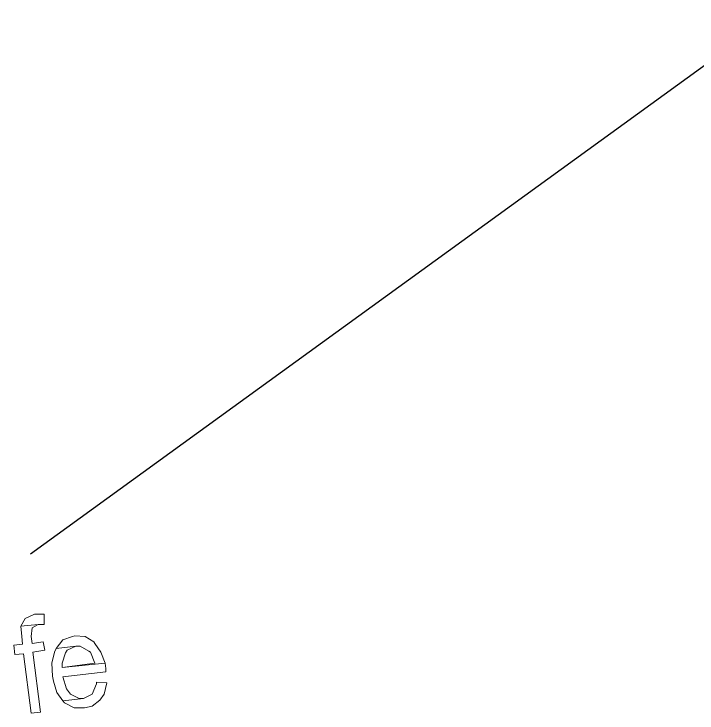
# Model space of a CAD drawing. Header units: metres. Extents: x 2713732.4 to 2713757.2, y 1226081.6 to 1226111.3.
# Drawn here: x 2713739.352 to 2713740.216, y 1226086.032 to 1226086.915 of the extents above; entities that cross this region are included whole.
import ezdxf

# ---------------------------------------------------------------- set-up
doc = ezdxf.new("R2010")
doc.units = ezdxf.units.M
doc.layers.add('einlagen_boden_erstes_og', color=7, linetype='Continuous', true_color=0x000000)

msp = doc.modelspace()

# ---------------------------------------------------------------- linework, layer by layer
at = {"layer": 'einlagen_boden_erstes_og', "color": 7, "linetype": 'Continuous', "lineweight": 25, "extrusion": (0.000477202, 0.001815, 0.999998)}
msp.add_line((2713740.31484, 1226086.91549, -0.15083), (2713739.3729, 1226086.23266, -0.14914), dxfattribs=at)
at = {"layer": 'einlagen_boden_erstes_og', "color": 7, "lineweight": 0}
for points in [[(2713739.37787, 1226086.15659), (2713739.37787, 1226086.15659), (2713739.36592, 1226086.15116), (2713739.36049, 1226086.14138), (2713739.38222, 1226086.14355), (2713739.38982, 1226086.14355), (2713739.38982, 1226086.15659)], [(2713739.36049, 1226086.14138), (2713739.36158, 1226086.12835), (2713739.36267, 1226086.11857), (2713739.3518, 1226086.11748), (2713739.35289, 1226086.10553), (2713739.36375, 1226086.10662), (2713739.37353, 1226086.03167), (2713739.38548, 1226086.03276), (2713739.3757, 1226086.10879), (2713739.39091, 1226086.11097), (2713739.38874, 1226086.12183), (2713739.37461, 1226086.11966), (2713739.37353, 1226086.12835), (2713739.37461, 1226086.13921), (2713739.38222, 1226086.14355)], [(2713739.42893, 1226086.12943), (2713739.42567, 1226086.12835), (2713739.41372, 1226086.124), (2713739.40503, 1226086.11314), (2713739.43001, 1226086.1164), (2713739.43544, 1226086.1164), (2713739.44631, 1226086.10988), (2713739.44848, 1226086.10879), (2713739.45391, 1226086.09467), (2713739.41263, 1226086.08924), (2713739.46694, 1226086.09467), (2713739.46151, 1226086.10879), (2713739.45391, 1226086.11966), (2713739.45282, 1226086.12183), (2713739.44196, 1226086.12835)], [(2713739.40503, 1226086.11314), (2713739.40286, 1226086.10879), (2713739.3996, 1226086.09467), (2713739.40068, 1226086.07838), (2713739.40177, 1226086.07186), (2713739.40611, 1226086.05774), (2713739.41372, 1226086.04688), (2713739.43979, 1226086.05014), (2713739.43436, 1226086.05014), (2713739.42349, 1226086.05557), (2713739.41806, 1226086.06209), (2713739.41372, 1226086.07729), (2713739.46803, 1226086.08381), (2713739.46803, 1226086.08816), (2713739.46694, 1226086.09467), (2713739.41263, 1226086.08924), (2713739.41263, 1226086.09467), (2713739.41698, 1226086.10771), (2713739.41915, 1226086.11097), (2713739.43001, 1226086.1164)], [(2713739.45608, 1226086.07078), (2713739.45608, 1226086.0686), (2713739.45065, 1226086.05557), (2713739.43979, 1226086.05014), (2713739.41372, 1226086.04688), (2713739.41589, 1226086.04471), (2713739.42784, 1226086.03819), (2713739.44087, 1226086.03819), (2713739.45065, 1226086.04036), (2713739.46043, 1226086.04796), (2713739.46586, 1226086.05557), (2713739.46912, 1226086.06969)]]:
    msp.add_lwpolyline(points, close=True, dxfattribs=at)

doc.saveas('drawing.dxf')
